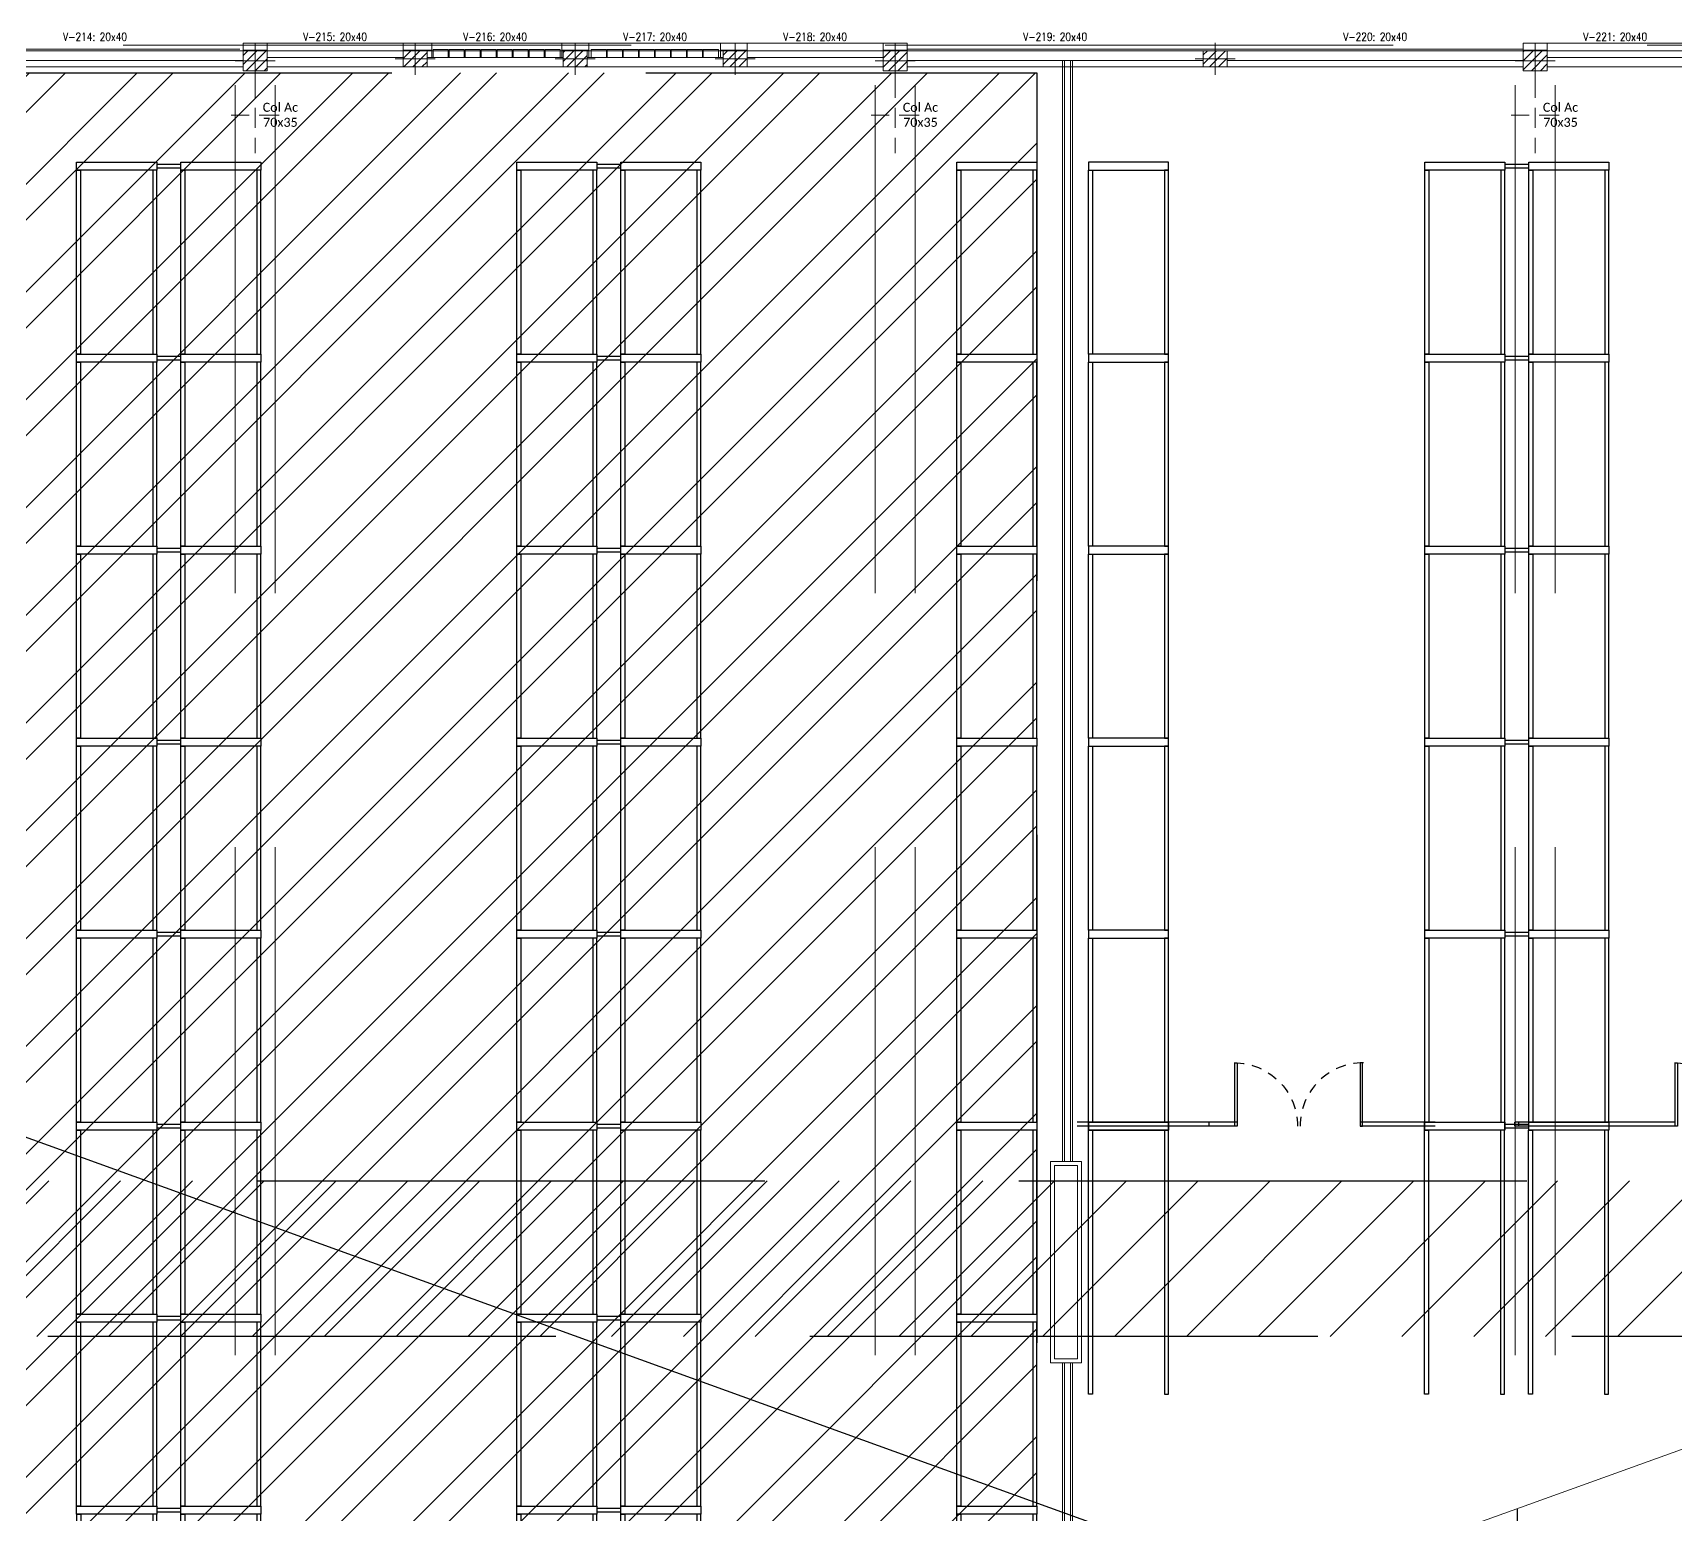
# Model space of a CAD drawing. Header units: millimetres. Extents: x 14 to 290, y 66 to 213.
# Drawn here: x 67.28 to 87.81, y 191.68 to 210.2 of the extents above; entities that cross this region are included whole.
import ezdxf
from ezdxf.enums import TextEntityAlignment as Align

# ---------------------------------------------------------------- set-up
doc = ezdxf.new("R2010")
doc.units = ezdxf.units.MM
for name, pattern in [('HIDDEN', [9.525, 6.35, -3.175]), ('HIDDEN2', [0.1875, 0.125, -0.0625]), ('IRI-OCASA-Layout R 9$0$HIDDEN', [0.375, 0.25, -0.125]), ('OCASA_TODAS_r08$0$HIDDEN', [0.375, 0.25, -0.125])]:
    doc.linetypes.add(name, pattern=pattern)
for name, color, linetype in [('1', 252, 'Continuous'), ('Carpintería', 252, 'Continuous'), ('IRI-OCASA-Layout R 9$0$OCA_EST-BASTIDOR', 252, 'Continuous'), ('IRI-OCASA-Layout R 9$0$OCA_EST-LARGUERO', 252, 'Continuous'), ('IRI-OCASA-Layout R 9$0$OCA_EST-UB', 252, 'Continuous'), ('IRI-OCASA-Layout R 9$0$OCA_Mobiliario', 252, 'Continuous'), ('IRI-OCASA-Layout R 9$0$OCA_Racks', 252, 'Continuous'), ('IRI-OCASA-Layout R 9$0$OCA_Rejas', 252, 'IRI-OCASA-Layout R 9$0$HIDDEN')]:
    doc.layers.add(name, color=color, linetype=linetype)
for name, color, linetype, lineweight in [('IRI-OCASA-Layout R 9$0$CERRAMIENTO CHAPA', 252, 'Continuous', 9), ('IRI-OCASA-Layout R 9$0$OCA_Mamparas', 252, 'Continuous', 15), ('OCASA_TODAS_r08$0$CGC COLUMNAS', 252, 'Continuous', 20), ('OCASA_TODAS_r08$0$CGC COLUMNAS EJES', 252, 'Continuous', 20), ('OCASA_TODAS_r08$0$CGC COLUMNAS HATCH', 252, 'Continuous', 20), ('OCASA_TODAS_r08$0$CGC VIGAS', 252, 'HIDDEN', 15), ('OCASA_TODAS_r08$0$CGC VIGAS REF', 252, 'Continuous', 15), ('OCASA_TODAS_r08$0$COLUMNAS ACERO', 252, 'Continuous', 20), ('OCASA_TODAS_r08$0$DESCRIP COLUMNAS', 252, 'Continuous', 20), ('OCASA_TODAS_r08$0$EJES COL FE', 252, 'Continuous', 20), ('OCASA_TODAS_r08$0$LINEA_DE_PROYECCION', 252, 'HIDDEN', 15), ('OCASA_TODAS_r08$0$MURO BLOQUE CEMENTO 12', 252, 'Continuous', 20), ('OCASA_TODAS_r08$0$MURO BLOQUE CEMENTO 18', 252, 'Continuous', 20), ('OCASA_TODAS_r08$0$MURO BLOQUE CEMENTO 8', 252, 'Continuous', 20), ('OCASA_TODAS_r08$0$MURO LADRILLO VIDRIO', 252, 'Continuous', 20), ('OCASA_TODAS_r08$0$REVOQUES', 251, 'Continuous', 15)]:
    doc.layers.add(name, color=color, linetype=linetype, lineweight=lineweight)
doc.styles.add('OCASA_TODAS_r08$0$CYPETXT', font='romans__.ttf', dxfattribs={"height": 0.2})
doc.styles.add('OCASA_TODAS_r08$0$Standard', font='txt')

# ---------------------------------------------------------------- blocks, each defined once
blk = doc.blocks.new('OCASA_TODAS_r08$0$EJES_DE_LA_COLUMNA')
at = {"layer": 'OCASA_TODAS_r08$0$CGC COLUMNAS EJES'}
for p, q in [((0, -0.5), (0, 0.5)), ((-0.5, 0), (0.5, 0))]:
    blk.add_line(p, q, dxfattribs=at)
blk = doc.blocks.new('OCASA_TODAS_r08$0$Estructura PB para Arquitectura')
at = {"layer": 'OCASA_TODAS_r08$0$CGC COLUMNAS'}
for points in [[(1148.109021, 436.621705), (1148.409021, 436.621705), (1148.409021, 436.871705), (1148.109021, 436.871705), (1148.109021, 436.621705)], [(1148.109021, 436.621705), (1148.409021, 436.621705), (1148.409021, 436.871705), (1148.109021, 436.871705), (1148.109021, 436.621705)], [(1150.108574, 436.671705), (1150.408574, 436.671705), (1150.408574, 436.871705), (1150.108574, 436.871705), (1150.108574, 436.671705)], [(1150.108574, 436.671705), (1150.408574, 436.671705), (1150.408574, 436.871705), (1150.108574, 436.871705), (1150.108574, 436.671705)], [(1152.108902, 436.671705), (1152.408902, 436.671705), (1152.408902, 436.871705), (1152.108902, 436.871705), (1152.108902, 436.671705)], [(1152.108902, 436.671705), (1152.408902, 436.671705), (1152.408902, 436.871705), (1152.108902, 436.871705), (1152.108902, 436.671705)], [(1154.108574, 436.671705), (1154.408574, 436.671705), (1154.408574, 436.871705), (1154.108574, 436.871705), (1154.108574, 436.671705)], [(1154.108574, 436.671705), (1154.408574, 436.671705), (1154.408574, 436.871705), (1154.108574, 436.871705), (1154.108574, 436.671705)], [(1156.109021, 436.621543), (1156.409021, 436.621543), (1156.409021, 436.871543), (1156.109021, 436.871543), (1156.109021, 436.621543)], [(1156.109021, 436.621543), (1156.409021, 436.621543), (1156.409021, 436.871543), (1156.109021, 436.871543), (1156.109021, 436.621543)], [(1160.108901, 436.671705), (1160.408901, 436.671705), (1160.408901, 436.871705), (1160.108901, 436.871705), (1160.108901, 436.671705)], [(1160.108901, 436.671705), (1160.408901, 436.671705), (1160.408901, 436.871705), (1160.108901, 436.871705), (1160.108901, 436.671705)], [(1164.108909, 436.621705), (1164.408909, 436.621705), (1164.408909, 436.871705), (1164.108909, 436.871705), (1164.108909, 436.621705)], [(1164.108909, 436.621705), (1164.408909, 436.621705), (1164.408909, 436.871705), (1164.108909, 436.871705), (1164.108909, 436.621705)]]:
    blk.add_lwpolyline(points, close=True, dxfattribs=at)
at = {"layer": 'OCASA_TODAS_r08$0$CGC COLUMNAS HATCH'}
for p, q in [((1148.109021, 436.698596, -0.000029), (1148.282129, 436.871704, -0.000029)), ((1148.109021, 436.811733, -0.000029), (1148.168992, 436.871704, -0.000029)), ((1148.145266, 436.621704, -0.000029), (1148.395266, 436.871704, -0.000029)), ((1150.108574, 436.774818, -0.000029), (1150.20546, 436.871704, -0.000029)), ((1150.118597, 436.671704, -0.000029), (1150.318597, 436.871704, -0.000029)), ((1150.231734, 436.671704, -0.000029), (1150.408574, 436.848544, -0.000029)), ((1152.108903, 436.738679, -0.000029), (1152.241927, 436.871704, -0.000029)), ((1152.108903, 436.851817, -0.000029), (1152.12879, 436.871704, -0.000029)), ((1152.155064, 436.671704, -0.000029), (1152.355064, 436.871704, -0.000029)), ((1154.108574, 436.701883, -0.000029), (1154.278395, 436.871704, -0.000029)), ((1154.108574, 436.81502, -0.000029), (1154.165258, 436.871704, -0.000029)), ((1154.191532, 436.671704, -0.000029), (1154.391532, 436.871704, -0.000029)), ((1156.109021, 436.665863, -0.000029), (1156.3147, 436.871542, -0.000029)), ((1156.109021, 436.779, -0.000029), (1156.201563, 436.871542, -0.000029)), ((1156.177837, 436.621542, -0.000029), (1156.409021, 436.852726, -0.000029)), ((1160.108901, 436.705945, -0.000029), (1160.27466, 436.871704, -0.000029)), ((1160.108901, 436.819082, -0.000029), (1160.161523, 436.871704, -0.000029)), ((1160.187797, 436.671704, -0.000029), (1160.387797, 436.871704, -0.000029)), ((1164.108909, 436.633017, -0.000029), (1164.347595, 436.871704, -0.000029)), ((1164.108909, 436.859292, -0.000029), (1164.121321, 436.871704, -0.000029)), ((1164.108909, 436.746155, -0.000029), (1164.234458, 436.871704, -0.000029)), ((1164.210732, 436.621704, -0.000029), (1164.408909, 436.81988, -0.000029)), ((1148.258403, 436.621704, -0.000029), (1148.409021, 436.772322, -0.000029)), ((1148.37154, 436.621704, -0.000029), (1148.409021, 436.659185, -0.000029)), ((1150.344871, 436.671704, -0.000029), (1150.408574, 436.735407, -0.000029)), ((1152.268201, 436.671704, -0.000029), (1152.408903, 436.812405, -0.000029)), ((1152.381338, 436.671704, -0.000029), (1152.408903, 436.699268, -0.000029)), ((1154.304669, 436.671704, -0.000029), (1154.408574, 436.775609, -0.000029)), ((1156.290974, 436.621542, -0.000029), (1156.409021, 436.739589, -0.000029)), ((1156.404111, 436.621542, -0.000029), (1156.409021, 436.626452, -0.000029)), ((1160.300934, 436.671704, -0.000029), (1160.408901, 436.779671, -0.000029)), ((1164.323869, 436.621704, -0.000029), (1164.408909, 436.706743, -0.000029))]:
    blk.add_line(p, q, dxfattribs=at)
at = {"layer": 'OCASA_TODAS_r08$0$CGC VIGAS', "lineweight": 9}
for p, q in [((1108.508588, 436.941425, -0.000029), (1217.409647, 436.941425, -0.000029)), ((1144.408901, 436.871425, -0.000029), (1148.109021, 436.871425, -0.000029)), ((1148.409021, 436.871425, -0.000029), (1150.108574, 436.871425, -0.000029)), ((1150.408574, 436.871425, -0.000029), (1152.108902, 436.871425, -0.000029)), ((1152.408902, 436.871425, -0.000029), (1154.108574, 436.871425, -0.000029)), ((1154.408574, 436.871425, -0.000029), (1156.109021, 436.871425, -0.000029)), ((1156.409021, 436.871425, -0.000029), (1160.108901, 436.871425, -0.000029)), ((1160.408901, 436.871425, -0.000029), (1164.108909, 436.871425, -0.000029)), ((1164.408909, 436.871425, -0.000029), (1166.108573, 436.871425, -0.000029)), ((1144.258901, 436.671425, -0.000029), (1148.109021, 436.671425, -0.000029)), ((1148.409021, 436.671425, -0.000029), (1150.258574, 436.671425, -0.000029)), ((1150.258574, 436.671425, -0.000029), (1152.258902, 436.671425, -0.000029)), ((1152.258902, 436.671425, -0.000029), (1154.258574, 436.671425, -0.000029)), ((1154.258574, 436.671425, -0.000029), (1156.109021, 436.671425, -0.000029)), ((1156.409021, 436.671425, -0.000029), (1160.258901, 436.671425, -0.000029)), ((1160.258901, 436.671425, -0.000029), (1164.108909, 436.671425, -0.000029)), ((1164.408909, 436.671425, -0.000029), (1166.258573, 436.671425, -0.000029))]:
    blk.add_line(p, q, dxfattribs=at)
at = {"layer": 'OCASA_TODAS_r08$0$CGC COLUMNAS EJES', "xscale": 0.5}
for p, yscale in [((1148.259021, 436.746705, -0.000029), 0.45), ((1150.258574, 436.771705, -0.000029), 0.4), ((1152.258902, 436.771705, -0.000029), 0.4), ((1154.258574, 436.771705, -0.000029), 0.4), ((1156.259021, 436.746543, -0.000029), 0.45), ((1160.258901, 436.771705, -0.000029), 0.4), ((1164.258909, 436.746705, -0.000029), 0.45)]:
    blk.add_blockref('OCASA_TODAS_r08$0$EJES_DE_LA_COLUMNA', p, dxfattribs=dict(at, yscale=yscale))
at = {"layer": 'OCASA_TODAS_r08$0$CGC VIGAS REF', "style": 'OCASA_TODAS_r08$0$CYPETXT', "width": 0.821201}
for s, p in [('V-214: 20x40', (1146.258961, 437.046425, -0.000029)), ('V-215: 20x40', (1149.258798, 437.046425, -0.000029)), ('V-216: 20x40', (1151.258738, 437.046425, -0.000029)), ('V-217: 20x40', (1153.258738, 437.046425, -0.000029)), ('V-218: 20x40', (1155.258798, 437.046425, -0.000029)), ('V-219: 20x40', (1158.258961, 437.046425, -0.000029)), ('V-220: 20x40', (1162.258905, 437.046425, -0.000029)), ('V-221: 20x40', (1165.258741, 437.046425, -0.000029))]:
    blk.add_text(s, height=0.1, dxfattribs=at).set_placement(p, align=Align.MIDDLE_CENTER)
blk = doc.blocks.new('IRI-OCASA-Layout R 9$0$OCA_Est-Modulo Simpl')
at = {"layer": 'IRI-OCASA-Layout R 9$0$OCA_EST-BASTIDOR'}
for points in [[(-37.329308, -174.55488), (-37.329308, -174.65488), (-38.329308, -174.65488), (-38.329308, -174.55488)], [(-37.329308, -176.95488), (-37.329308, -177.05488), (-38.329308, -177.05488), (-38.329308, -176.95488)]]:
    blk.add_lwpolyline(points, close=True, dxfattribs=at)
at = {"layer": 'IRI-OCASA-Layout R 9$0$OCA_EST-LARGUERO'}
for points in [[(-38.279308, -174.65488), (-38.279308, -176.95488), (-38.329308, -176.95488), (-38.329308, -174.65488)], [(-37.379308, -174.65488), (-37.379308, -176.95488), (-37.329308, -176.95488), (-37.329308, -174.65488)]]:
    blk.add_lwpolyline(points, close=True, dxfattribs=at)
blk = doc.blocks.new('OCASA_TODAS_r08$0$COL ACERO 75 X 50')
at = {"layer": 'OCASA_TODAS_r08$0$EJES COL FE', "color": 252, "linetype": 'OCASA_TODAS_r08$0$HIDDEN'}
for p, q in [((104.763401, -684.220664, -0.572955), (104.763401, -683.620664, -0.572955)), ((105.229249, -683.920664, -0.572955), (104.288401, -683.920664, -0.572955))]:
    blk.add_line(p, q, dxfattribs=at)
at = {"layer": 'OCASA_TODAS_r08$0$DESCRIP COLUMNAS', "insert": (104.916559, -683.868448, -0.372955), "char_height": 0.1125, "attachment_point": 1, "rotation": 270, "style": 'OCASA_TODAS_r08$0$Standard'}
blk.add_mtext_dynamic_manual_height_columns('\\pxqc;{\\fCalibri Light|b0|i0|c0|p34;Col Ac \\P70x35}', width=0.737699, gutter_width=12.5, heights=[0], dxfattribs=at)
blk = doc.blocks.new('IRI-OCASA-Layout R 9$0$OCA_Est-Modulo')
at = {"layer": 'IRI-OCASA-Layout R 9$0$OCA_EST-BASTIDOR'}
for points in [[(-42.829308, -169.940653), (-42.829308, -170.040653), (-43.829308, -170.040653), (-43.829308, -169.940653)], [(-41.529308, -169.940653), (-41.529308, -170.040653), (-42.529308, -170.040653), (-42.529308, -169.940653)], [(-42.829308, -172.340653), (-42.829308, -172.440653), (-43.829308, -172.440653), (-43.829308, -172.340653)], [(-41.529308, -172.340653), (-41.529308, -172.440653), (-42.529308, -172.440653), (-42.529308, -172.340653)]]:
    blk.add_lwpolyline(points, close=True, dxfattribs=at)
at = {"layer": 'IRI-OCASA-Layout R 9$0$OCA_EST-LARGUERO'}
for points in [[(-43.779308, -170.040653), (-43.779308, -172.340653), (-43.829308, -172.340653), (-43.829308, -170.040653)], [(-42.879308, -170.040653), (-42.879308, -172.340653), (-42.829308, -172.340653), (-42.829308, -170.040653)], [(-42.479308, -170.040653), (-42.479308, -172.340653), (-42.529308, -172.340653), (-42.529308, -170.040653)], [(-41.579308, -170.040653), (-41.579308, -172.340653), (-41.529308, -172.340653), (-41.529308, -170.040653)]]:
    blk.add_lwpolyline(points, close=True, dxfattribs=at)
at = {"layer": 'IRI-OCASA-Layout R 9$0$OCA_EST-UB'}
for points in [[(-42.529308, -170.010653), (-42.529308, -169.970653), (-42.829308, -169.970653), (-42.829308, -170.010653)], [(-42.529308, -172.410653), (-42.529308, -172.370653), (-42.829308, -172.370653), (-42.829308, -172.410653)]]:
    blk.add_lwpolyline(points, close=True, dxfattribs=at)
blk = doc.blocks.new('A$C321A6400')
at = {"layer": 'Carpintería'}
blk.add_lwpolyline([(0.029682, 0.014423), (0.029682, 0.805135), (0, 0.805135), (0, 0.014423)], close=True, dxfattribs=at)
at = {"layer": 'Carpintería', "color": 253, "linetype": 'HIDDEN2'}
blk.add_arc((-0.009328, 0.805135), 0.791674, 270, 360, dxfattribs=at)
blk = doc.blocks.new('A$C225D2C9E')
at = {"layer": '1', "xscale": -1, "rotation": 180}
blk.add_blockref('A$C321A6400', (0, 0.805136), dxfattribs=at)
at = {"layer": '1', "rotation": 180}
blk.add_blockref('A$C321A6400', (1.596627, 0.805136), dxfattribs=at)
blk = doc.blocks.new('A$C31ED7EFC')
at = {"layer": '1', "rotation": 90}
blk.add_blockref('A$C225D2C9E', (0.805136, 0), dxfattribs=at)

msp = doc.modelspace()

# ---------------------------------------------------------------- hatches: boundary and pattern name
at = {"linetype": 'HIDDEN'}
h = msp.add_hatch(dxfattribs=at)
h.set_pattern_fill('ANSI32', color=251, scale=0.1)
h.set_pattern_definition([(45, (29.0593, 65.102), (-0.673519, 0.673519), []), (45, (29.5083, 65.102), (-0.673519, 0.673519), [])])
h.paths.add_polyline_path([(55.894, 209.698), (79.829, 209.698), (79.829, 176.332), (55.894, 176.332)])
h.paths.add_polyline_path([(30.629, 176.332), (80.187, 176.332), (80.187, 173.882), (30.629, 173.882)])
h = msp.add_hatch(dxfattribs=at)
h.set_pattern_fill('LINE', color=251, scale=0.2, angle=45)
h.set_pattern_definition([(45, (26.7051, 69.7616), (-0.4490128, 0.4490128), [])])
h.paths.add_polyline_path([(31.98, 195.848), (111.917, 195.848), (111.917, 193.903), (31.98, 193.903)])

# ---------------------------------------------------------------- linework, layer by layer
at = {"color": 251, "linetype": 'HIDDEN'}
msp.add_lwpolyline([(55.894, 209.698), (79.829, 209.698), (79.829, 176.332), (55.894, 176.332)], close=True, dxfattribs=at)
at = {"color": 251, "linetype": 'HIDDEN', "elevation": 0}
msp.add_lwpolyline([(31.98, 195.848), (111.917, 195.848), (111.917, 193.903), (31.98, 193.903)], close=True, dxfattribs=at)
at = {"layer": 'IRI-OCASA-Layout R 9$0$CERRAMIENTO CHAPA'}
for p, q in [((80.149, 209.852, 0), (80.149, 196.09, 0)), ((80.175, 209.852, 0), (80.175, 196.09, 0)), ((80.25, 209.852, 0), (80.25, 196.09, 0)), ((80.276, 209.852, 0), (80.276, 196.09, 0)), ((80.149, 193.573, 0), (80.149, 176.054, 0)), ((80.175, 193.573, 0), (80.175, 176.054, 0)), ((80.25, 193.573, 0), (80.25, 176.054, 0)), ((80.276, 193.573, 0), (80.276, 176.182, 0))]:
    msp.add_line(p, q, dxfattribs=at)
at = {"layer": 'IRI-OCASA-Layout R 9$0$OCA_EST-LARGUERO'}
for points in [[(81.476, 196.482), (80.476, 196.482), (80.476, 196.582), (81.476, 196.582)], [(80.526, 196.482), (80.526, 193.182), (80.476, 193.182), (80.476, 196.482)], [(81.426, 196.482), (81.426, 193.182), (81.476, 193.182), (81.476, 196.482)], [(85.676, 196.482), (84.676, 196.482), (84.676, 196.582), (85.676, 196.582)], [(84.726, 196.482), (84.726, 193.182), (84.676, 193.182), (84.676, 196.482)], [(85.626, 196.482), (85.626, 193.182), (85.676, 193.182), (85.676, 196.482)], [(86.026, 196.482), (86.026, 193.182), (85.976, 193.182), (85.976, 196.482)], [(86.926, 196.482), (86.926, 193.182), (86.976, 193.182), (86.976, 196.482)]]:
    msp.add_lwpolyline(points, close=True, dxfattribs=at)
at = {"layer": 'IRI-OCASA-Layout R 9$0$OCA_EST-LARGUERO', "elevation": 0}
for points in [[(67.879, 191.682), (67.879, 188.382), (67.829, 188.382), (67.829, 191.682)], [(68.779, 191.682), (68.779, 188.382), (68.829, 188.382), (68.829, 191.682)], [(69.179, 191.682), (69.179, 188.382), (69.129, 188.382), (69.129, 191.682)], [(70.079, 191.682), (70.079, 188.382), (70.129, 188.382), (70.129, 191.682)], [(73.379, 191.682), (73.379, 188.382), (73.329, 188.382), (73.329, 191.682)], [(74.279, 191.682), (74.279, 188.382), (74.329, 188.382), (74.329, 191.682)], [(74.679, 191.682), (74.679, 188.382), (74.629, 188.382), (74.629, 191.682)], [(75.579, 191.682), (75.579, 188.382), (75.629, 188.382), (75.629, 191.682)], [(78.879, 191.682), (78.879, 188.382), (78.829, 188.382), (78.829, 191.682)], [(79.779, 191.682), (79.779, 188.382), (79.829, 188.382), (79.829, 191.682)]]:
    msp.add_lwpolyline(points, close=True, dxfattribs=at)
at = {"layer": 'IRI-OCASA-Layout R 9$0$OCA_Mamparas', "elevation": 0}
for points in [[(80, 196.09), (80.387, 196.09), (80.387, 193.573), (80, 193.573)], [(80.05, 196.04), (80.337, 196.04), (80.337, 193.623), (80.05, 193.623)]]:
    msp.add_lwpolyline(points, close=True, dxfattribs=at)
at = {"layer": 'IRI-OCASA-Layout R 9$0$OCA_Mobiliario'}
msp.add_line((30.308, 209.73), (133.795, 172.311), dxfattribs=at)
at = {"layer": 'IRI-OCASA-Layout R 9$0$OCA_Rejas', "ltscale": 8}
for p, q in [((82.335, 196.582, 0), (80.276, 196.582)), ((82.335, 196.532, 0), (80.276, 196.532)), ((81.984, 196.532, 0), (81.984, 196.582, 0)), ((87.807, 196.582, 0), (83.873, 196.582, 0)), ((87.807, 196.532, 0), (83.873, 196.532, 0)), ((85.801, 196.582), (85.801, 196.532)), ((85.851, 196.582), (85.851, 196.532)), ((85.834, 191.751), (85.834, 176.182))]:
    msp.add_line(p, q, dxfattribs=at)
at = {"layer": 'OCASA_TODAS_r08$0$LINEA_DE_PROYECCION'}
for p, q in [((69.809, 209.544), (69.809, 171.754)), ((70.309, 209.544), (70.309, 171.754)), ((77.809, 209.544), (77.809, 171.754)), ((78.309, 209.544), (78.309, 171.754)), ((85.809, 209.544), (85.809, 171.754)), ((86.309, 209.544), (86.309, 171.754)), ((134.028, 209.1), (30.408, 171.8))]:
    msp.add_line(p, q, dxfattribs=at)
at = {"layer": 'OCASA_TODAS_r08$0$MURO BLOQUE CEMENTO 12'}
msp.add_line((69.909, 209.972, 0), (69.909, 209.99), dxfattribs=at)
at = {"layer": 'OCASA_TODAS_r08$0$MURO BLOQUE CEMENTO 12', "elevation": 0}
for points in [[(66.209, 209.972), (66.209, 209.852), (69.909, 209.852), (69.909, 209.972), (66.209, 209.972)], [(78.209, 209.972), (78.209, 209.852), (81.909, 209.852), (81.909, 209.972), (78.209, 209.972)], [(82.209, 209.972), (82.209, 209.852), (85.909, 209.852), (85.909, 209.972), (82.209, 209.972)]]:
    msp.add_lwpolyline(points, dxfattribs=at)
at = {"layer": 'OCASA_TODAS_r08$0$MURO BLOQUE CEMENTO 18'}
for p, q in [((72.268, 209.89), (72.209, 209.89)), ((73.891, 209.89), (73.909, 209.89)), ((74.231, 209.89), (74.209, 209.89)), ((75.878, 209.89), (75.909, 209.89))]:
    msp.add_line(p, q, dxfattribs=at)
for points in [[(70.209, 210.07), (70.209, 209.89), (71.908, 209.89), (71.908, 210.07), (70.208, 210.07)], [(72.268, 210.07), (72.268, 209.89), (73.891, 209.89), (73.891, 210.07), (72.268, 210.07)], [(74.231, 210.07), (74.231, 209.89), (75.878, 209.89), (75.878, 210.07), (74.208, 210.07)], [(76.208, 210.07), (76.208, 209.89), (77.909, 209.89), (77.909, 210.07), (76.208, 210.07)], [(86.208, 210.07), (86.208, 209.89), (87.908, 209.89), (87.908, 210.07), (86.208, 210.07)]]:
    msp.add_lwpolyline(points, dxfattribs=at)
at = {"layer": 'OCASA_TODAS_r08$0$MURO BLOQUE CEMENTO 8'}
for p, q in [((78.209, 209.972, 0), (78.209, 209.98)), ((85.909, 209.972, 0), (85.909, 209.98))]:
    msp.add_line(p, q, dxfattribs=at)
for points in [[(69.909, 210.07), (69.909, 209.98), (70.209, 209.98), (70.209, 210.07), (69.909, 210.07)], [(71.908, 210.07), (71.908, 209.98), (72.268, 209.98), (72.268, 210.07), (71.908, 210.07)], [(73.891, 210.07), (73.891, 209.98), (74.231, 209.98), (74.231, 210.07), (73.891, 210.07)], [(75.878, 210.07), (75.878, 209.98), (76.208, 209.98), (76.208, 210.07), (75.878, 210.07)], [(77.909, 210.07), (77.909, 209.98), (78.209, 209.98), (78.209, 210.07), (78.209, 210.07), (77.909, 210.07)], [(85.909, 210.07), (85.909, 209.98), (86.208, 209.98), (86.208, 210.07), (85.909, 210.07)]]:
    msp.add_lwpolyline(points, dxfattribs=at)
at = {"layer": 'OCASA_TODAS_r08$0$MURO LADRILLO VIDRIO'}
for points in [[(72.284, 209.99), (72.474, 209.99), (72.474, 209.89), (72.284, 209.89)], [(72.484, 209.99), (72.674, 209.99), (72.674, 209.89), (72.484, 209.89)], [(72.684, 209.99), (72.874, 209.99), (72.874, 209.89), (72.684, 209.89)], [(72.884, 209.99), (73.074, 209.99), (73.074, 209.89), (72.884, 209.89)], [(73.084, 209.99), (73.274, 209.99), (73.274, 209.89), (73.084, 209.89)], [(73.284, 209.99), (73.474, 209.99), (73.474, 209.89), (73.284, 209.89)], [(73.484, 209.99), (73.674, 209.99), (73.674, 209.89), (73.484, 209.89)], [(73.684, 209.99), (73.874, 209.99), (73.874, 209.89), (73.684, 209.89)], [(74.449, 209.99), (74.259, 209.99), (74.259, 209.89), (74.449, 209.89)], [(74.649, 209.99), (74.459, 209.99), (74.459, 209.89), (74.649, 209.89)], [(74.849, 209.99), (74.659, 209.99), (74.659, 209.89), (74.849, 209.89)], [(75.049, 209.99), (74.859, 209.99), (74.859, 209.89), (75.049, 209.89)], [(75.249, 209.99), (75.059, 209.99), (75.059, 209.89), (75.249, 209.89)], [(75.449, 209.99), (75.259, 209.99), (75.259, 209.89), (75.449, 209.89)], [(75.649, 209.99), (75.459, 209.99), (75.459, 209.89), (75.649, 209.89)], [(75.849, 209.99), (75.659, 209.99), (75.659, 209.89), (75.849, 209.89)]]:
    msp.add_lwpolyline(points, close=True, dxfattribs=at)
at = {"layer": 'OCASA_TODAS_r08$0$REVOQUES'}
for points in [[(62.209, 209.992), (69.868, 209.992)], [(78.209, 209.992), (85.909, 209.992)]]:
    msp.add_lwpolyline(points, dxfattribs=at)

# ---------------------------------------------------------------- block references
at = {"color": 31, "true_color": 0xfebd57}
msp.add_blockref('OCASA_TODAS_r08$0$Estructura PB para Arquitectura', (-1078.2, -226.899), dxfattribs=at)
at = {"layer": 'Carpintería', "color": 7, "xscale": -1, "rotation": 90}
for p in [(83.902, 197.337, 0), (89.404, 197.337, 0)]:
    msp.add_blockref('A$C31ED7EFC', p, dxfattribs=at)
at = {"layer": 'IRI-OCASA-Layout R 9$0$OCA_Racks'}
for name, p in [('IRI-OCASA-Layout R 9$0$OCA_Est-Modulo', (111.658, 378.522, 0)), ('IRI-OCASA-Layout R 9$0$OCA_Est-Modulo', (117.158, 378.522, 0)), ('IRI-OCASA-Layout R 9$0$OCA_Est-Modulo Simpl', (117.158, 383.137, 0)), ('IRI-OCASA-Layout R 9$0$OCA_Est-Modulo', (128.507, 378.522, 0)), ('IRI-OCASA-Layout R 9$0$OCA_Est-Modulo', (111.658, 376.122, 0)), ('IRI-OCASA-Layout R 9$0$OCA_Est-Modulo', (117.158, 376.122, 0)), ('IRI-OCASA-Layout R 9$0$OCA_Est-Modulo Simpl', (117.158, 380.737, 0)), ('IRI-OCASA-Layout R 9$0$OCA_Est-Modulo', (128.507, 376.122, 0)), ('IRI-OCASA-Layout R 9$0$OCA_Est-Modulo', (111.658, 373.722, 0)), ('IRI-OCASA-Layout R 9$0$OCA_Est-Modulo', (117.158, 373.722, 0)), ('IRI-OCASA-Layout R 9$0$OCA_Est-Modulo Simpl', (117.158, 378.337, 0)), ('IRI-OCASA-Layout R 9$0$OCA_Est-Modulo', (128.507, 373.722, 0)), ('IRI-OCASA-Layout R 9$0$OCA_Est-Modulo', (111.658, 371.322, 0)), ('IRI-OCASA-Layout R 9$0$OCA_Est-Modulo', (117.158, 371.322, 0)), ('IRI-OCASA-Layout R 9$0$OCA_Est-Modulo Simpl', (117.158, 375.937, 0)), ('IRI-OCASA-Layout R 9$0$OCA_Est-Modulo', (128.507, 371.322, 0)), ('IRI-OCASA-Layout R 9$0$OCA_Est-Modulo', (111.658, 368.922, 0)), ('IRI-OCASA-Layout R 9$0$OCA_Est-Modulo', (117.158, 368.922, 0)), ('IRI-OCASA-Layout R 9$0$OCA_Est-Modulo Simpl', (117.158, 373.537, 0)), ('IRI-OCASA-Layout R 9$0$OCA_Est-Modulo', (128.507, 368.922, 0)), ('IRI-OCASA-Layout R 9$0$OCA_Est-Modulo', (111.658, 366.522, 0)), ('IRI-OCASA-Layout R 9$0$OCA_Est-Modulo', (117.158, 366.522, 0)), ('IRI-OCASA-Layout R 9$0$OCA_Est-Modulo Simpl', (117.158, 371.137, 0)), ('IRI-OCASA-Layout R 9$0$OCA_Est-Modulo', (111.658, 364.122, 0)), ('IRI-OCASA-Layout R 9$0$OCA_Est-Modulo', (117.158, 364.122, 0)), ('IRI-OCASA-Layout R 9$0$OCA_Est-Modulo Simpl', (117.158, 368.737, 0))]:
    msp.add_blockref(name, p, dxfattribs=at)
at = {"layer": 'IRI-OCASA-Layout R 9$0$OCA_Racks', "xscale": -1}
for p in [(43.147, 383.137, 0), (43.147, 380.737, 0), (43.147, 378.337, 0), (43.147, 375.937, 0), (43.147, 373.537, 0)]:
    msp.add_blockref('IRI-OCASA-Layout R 9$0$OCA_Est-Modulo Simpl', p, dxfattribs=at)
at = {"layer": 'OCASA_TODAS_r08$0$COLUMNAS ACERO', "rotation": 90}
for p in [(-613.862, 104.406, 0.573), (-605.862, 104.406, 0.573), (-597.862, 104.406, 0.573)]:
    msp.add_blockref('OCASA_TODAS_r08$0$COL ACERO 75 X 50', p, dxfattribs=at)

doc.saveas('drawing.dxf')
